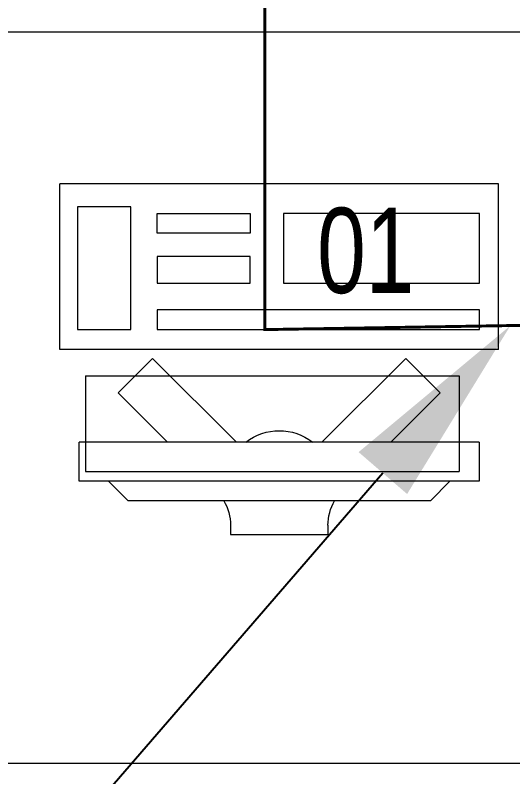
# Model space of a CAD drawing. Header units: metres. Extents: x 75097 to 220695, y -1557923 to -1361206.
# Drawn here: x 144556 to 145066, y -1465630 to -1464849 of the extents above; entities that cross this region are included whole.
import ezdxf
from ezdxf import colors
from ezdxf.entities.mleader import LeaderData, LeaderLine
from ezdxf.math import Vec2, Vec3

# ---------------------------------------------------------------- set-up
doc = ezdxf.new("R2010")
doc.units = ezdxf.units.M
doc.layers.get('0').update_dxf_attribs({"lineweight": 0})
doc.layers.add('A-100 - Copy$0$Medical Equipment and Furniture', color=8, linetype='Continuous', lineweight=0)
doc.layers.add('E-POWR', color=7, linetype='Continuous', lineweight=9, true_color=0x4e7e3e)
doc.styles.add('A-100 - Copy$0$X3G_ENTITY_257CFD', font='swisscl.ttf', dxfattribs={"height": 200})
doc.styles.get("Standard").update_dxf_attribs({"font": 'GOTHIC.TTF'})

# ---------------------------------------------------------------- blocks, each defined once
blk = doc.blocks.new('A-100 - Copy$0$GF21043-P')
for p, q in [((0.8, 0.75), (-0.8, 0.75)), ((-0.8, 0), (0.8, 0))]:
    blk.add_line(p, q)
blk = doc.blocks.new('A-100 - Copy$0$ITCWLS1-P')
for p, q in [((-0.17, 0.45), (-0.17, 0)), ((-0.17, 0.45), (0, 0.45)), ((0, 0.45), (0, 0)), ((-0.26509, 0.43, 0), (-0.30509, 0.43, 0)), ((-0.30509, 0.43, 0), (-0.30509, 0.02, 0)), ((-0.26509, 0.43, 0), (-0.26509, 0.02, 0)), ((-0.14957, 0.43047), (-0.12914, 0.43047)), ((-0.12914, 0.43047), (-0.12914, 0.40893)), ((-0.197, 0.40939), (-0.295, 0.40939)), ((-0.295, 0.02639), (-0.295, 0.40939)), ((-0.197, 0.02639), (-0.197, 0.40939)), ((-0.32509, 0.38, 0), (-0.30509, 0.4, 0)), ((-0.32509, 0.38, 0), (-0.32509, 0.07, 0)), ((-0.35032, 0.275), (-0.35961, 0.275)), ((-0.35961, 0.175), (-0.35961, 0.275)), ((-0.35032, 0.175), (-0.35961, 0.175)), ((-0.32509, 0.07, 0), (-0.30509, 0.05, 0)), ((-0.197, 0.02639), (-0.295, 0.02639)), ((-0.30509, 0.02, 0), (-0.26509, 0.02, 0)), ((-0.17, 0), (0, 0))]:
    blk.add_line(p, q)
at = {"extrusion": (2.48281e-10, 3.18408e-10, -1)}
for p, q in [((-0.26509, 0.33952), (-0.21443, 0.39019)), ((-0.17907, 0.35483), (-0.21443, 0.39019)), ((-0.26509, 0.26881), (-0.17907, 0.35483))]:
    blk.add_line(p, q, dxfattribs=at)
at = {"extrusion": (2.48281e-10, -3.18408e-10, -1)}
for p, q in [((-0.26509, 0.18119), (-0.17907, 0.09517)), ((-0.26509, 0.11048), (-0.21443, 0.05981)), ((-0.17907, 0.09517), (-0.21443, 0.05981))]:
    blk.add_line(p, q, dxfattribs=at)
for points in [[(-0.12914, 0.40893), (-0.12914, 0.09996), (-0.14957, 0.09996), (-0.14957, 0.43047)], [(-0.14957, 0.09997), (-0.14957, 0.09997), (-0.14957, 0.09997), (-0.14957, 0.09997), (-0.14957, 0.09997), (-0.14957, 0.09997), (-0.14957, 0.09997), (-0.14957, 0.09997), (-0.14957, 0.09997)], [(-0.14957, 0.09997), (-0.14957, 0.09997), (-0.14957, 0.09997), (-0.14957, 0.09997), (-0.14957, 0.09997), (-0.14957, 0.09997), (-0.14957, 0.09997), (-0.14957, 0.09997), (-0.14957, 0.09997), (-0.14957, 0.09997), (-0.14957, 0.09997), (-0.14957, 0.09997), (-0.14957, 0.09997), (-0.14957, 0.09997), (-0.14957, 0.09997), (-0.14957, 0.09997), (-0.14957, 0.09997), (-0.14957, 0.09997)], [(-0.14957, 0.09996), (-0.14957, 0.09996), (-0.14957, 0.09996), (-0.14957, 0.09996), (-0.14957, 0.09996), (-0.14957, 0.09996), (-0.14957, 0.09996), (-0.14957, 0.09996), (-0.14957, 0.09996), (-0.14957, 0.09996)], [(-0.14957, 0.09996), (-0.14957, 0.09996), (-0.14957, 0.09996), (-0.14957, 0.09996), (-0.14957, 0.09996), (-0.14957, 0.09996), (-0.14957, 0.09996)], [(-0.14957, 0.09997), (-0.14957, 0.09997), (-0.14957, 0.09997), (-0.14957, 0.09997), (-0.14957, 0.09997), (-0.14957, 0.09997), (-0.14957, 0.09997), (-0.14957, 0.09997), (-0.14957, 0.09997), (-0.14957, 0.09997)], [(-0.14957, 0.09997), (-0.14957, 0.09997), (-0.14957, 0.09997), (-0.14957, 0.09997), (-0.14957, 0.09997), (-0.14957, 0.09997), (-0.14957, 0.09997), (-0.14957, 0.09997), (-0.14957, 0.09997), (-0.14957, 0.09997), (-0.14957, 0.09997), (-0.14957, 0.09997), (-0.14957, 0.09997), (-0.14957, 0.09997), (-0.14957, 0.09997)], [(-0.14957, 0.09997), (-0.14957, 0.09997), (-0.14957, 0.09997), (-0.14957, 0.09997), (-0.14957, 0.09997), (-0.14957, 0.09997), (-0.14957, 0.09997), (-0.14957, 0.09997), (-0.14957, 0.09997), (-0.14957, 0.09997)], [(-0.14957, 0.09997), (-0.14957, 0.09997), (-0.14957, 0.09997), (-0.14957, 0.09997), (-0.14957, 0.09997), (-0.14957, 0.09997), (-0.14957, 0.09997), (-0.14957, 0.09997), (-0.14957, 0.09997), (-0.14957, 0.09997)], [(-0.14957, 0.09996), (-0.14957, 0.09996), (-0.14957, 0.09996), (-0.14957, 0.09996), (-0.14957, 0.09996), (-0.14957, 0.09996), (-0.14957, 0.09996), (-0.14957, 0.09996), (-0.14957, 0.09996), (-0.14957, 0.09996), (-0.14957, 0.09996), (-0.14957, 0.09996), (-0.14957, 0.09996), (-0.14957, 0.09996), (-0.14957, 0.09996), (-0.14957, 0.09996), (-0.14957, 0.09996), (-0.14957, 0.09996), (-0.14957, 0.09997), (-0.14957, 0.09997), (-0.14957, 0.09997), (-0.14957, 0.09997), (-0.14957, 0.09997), (-0.14957, 0.09997), (-0.14957, 0.09997), (-0.14957, 0.09997), (-0.14957, 0.09997), (-0.14957, 0.09997), (-0.14957, 0.09997), (-0.14957, 0.09997), (-0.14957, 0.09997), (-0.14957, 0.09997), (-0.14956, 0.09997), (-0.14956, 0.09997), (-0.14956, 0.09997), (-0.14956, 0.09996), (-0.14956, 0.09996), (-0.14956, 0.09996), (-0.14956, 0.09996), (-0.14956, 0.09996), (-0.14956, 0.09996), (-0.14956, 0.09996), (-0.14956, 0.09996), (-0.14956, 0.09996), (-0.14956, 0.09996), (-0.14956, 0.09996), (-0.14956, 0.09996), (-0.14956, 0.09996), (-0.14957, 0.09996), (-0.14957, 0.09996), (-0.14957, 0.09996), (-0.14957, 0.09996), (-0.14957, 0.09996), (-0.14957, 0.09996)], [(-0.14957, 0.09996), (-0.14957, 0.09996), (-0.14957, 0.09996), (-0.14957, 0.09996), (-0.14957, 0.09996), (-0.14957, 0.09996), (-0.14957, 0.09996), (-0.14957, 0.09996), (-0.14957, 0.09996), (-0.14957, 0.09996), (-0.14957, 0.09997), (-0.14957, 0.09997), (-0.14957, 0.09997), (-0.14957, 0.09996), (-0.14957, 0.09996), (-0.14957, 0.09996), (-0.14957, 0.09996), (-0.14957, 0.09996), (-0.14957, 0.09996), (-0.14957, 0.09997), (-0.14957, 0.09997), (-0.14957, 0.09997), (-0.14957, 0.09997), (-0.14957, 0.09997), (-0.14957, 0.09997), (-0.14957, 0.09997), (-0.14957, 0.09997), (-0.14957, 0.09997), (-0.14957, 0.09997), (-0.14957, 0.09997), (-0.14957, 0.09997), (-0.14957, 0.09997), (-0.14957, 0.09997), (-0.14957, 0.09997), (-0.14957, 0.09997), (-0.14957, 0.09997), (-0.14957, 0.09997), (-0.14957, 0.09997), (-0.14957, 0.09997), (-0.14957, 0.09997), (-0.14957, 0.09997), (-0.14957, 0.09997), (-0.14957, 0.09997), (-0.14957, 0.09997), (-0.14957, 0.09997), (-0.14957, 0.09997), (-0.14957, 0.09997), (-0.14957, 0.09997), (-0.14957, 0.09997), (-0.14957, 0.09997), (-0.14957, 0.09997), (-0.14957, 0.09997), (-0.14957, 0.09997), (-0.14957, 0.09997), (-0.14957, 0.09997), (-0.14957, 0.09997), (-0.14957, 0.09997), (-0.14957, 0.09997), (-0.14957, 0.09997), (-0.14957, 0.09997), (-0.14957, 0.09997), (-0.14957, 0.09997), (-0.14957, 0.09997), (-0.14957, 0.09997), (-0.14957, 0.09997), (-0.14957, 0.09997), (-0.14957, 0.09997), (-0.14957, 0.09997), (-0.14957, 0.09997), (-0.14957, 0.09997), (-0.14957, 0.09997), (-0.14957, 0.09997), (-0.14957, 0.09997), (-0.14957, 0.09997), (-0.14957, 0.09997), (-0.14957, 0.09997), (-0.14957, 0.09997), (-0.14957, 0.09997), (-0.14957, 0.09997), (-0.14957, 0.09997), (-0.14956, 0.09997), (-0.14957, 0.09997), (-0.14957, 0.09997), (-0.14957, 0.09997), (-0.14957, 0.09997), (-0.14956, 0.09997), (-0.14957, 0.09997), (-0.14957, 0.09997), (-0.14957, 0.09997), (-0.14957, 0.09997), (-0.14957, 0.09997), (-0.14957, 0.09997), (-0.14957, 0.09997), (-0.14957, 0.09997), (-0.14957, 0.09997), (-0.14957, 0.09997), (-0.14956, 0.09997), (-0.14957, 0.09996), (-0.14957, 0.09996), (-0.14957, 0.09996), (-0.14956, 0.09996), (-0.14957, 0.09996), (-0.14957, 0.09996), (-0.14957, 0.09996), (-0.14957, 0.09996), (-0.14957, 0.09996), (-0.14957, 0.09996), (-0.14957, 0.09996), (-0.14957, 0.09996), (-0.14957, 0.09996), (-0.14957, 0.09996)], [(-0.14957, 0.09996), (-0.14957, 0.09996), (-0.14957, 0.09996), (-0.14957, 0.09996), (-0.14957, 0.09996), (-0.14957, 0.09996), (-0.14957, 0.09996), (-0.14957, 0.09996)], [(-0.14957, 0.09996), (-0.14957, 0.09996), (-0.14957, 0.09996), (-0.14957, 0.09996), (-0.14957, 0.09996), (-0.14957, 0.09996), (-0.14957, 0.09996), (-0.14957, 0.09996), (-0.14957, 0.09996), (-0.14957, 0.09996), (-0.14957, 0.09996), (-0.14957, 0.09996), (-0.14957, 0.09996), (-0.14957, 0.09996), (-0.14957, 0.09996), (-0.14957, 0.09996), (-0.14957, 0.09996), (-0.14957, 0.09996), (-0.14957, 0.09996), (-0.14957, 0.09996), (-0.14957, 0.09996), (-0.14957, 0.09996), (-0.14957, 0.09996), (-0.14957, 0.09996), (-0.14957, 0.09996), (-0.14957, 0.09996), (-0.14957, 0.09996), (-0.14957, 0.09996), (-0.14957, 0.09996), (-0.14957, 0.09996), (-0.14957, 0.09996), (-0.14957, 0.09996), (-0.14957, 0.09996), (-0.14957, 0.09996), (-0.14957, 0.09996), (-0.14957, 0.09996), (-0.14957, 0.09996), (-0.14957, 0.09996), (-0.14957, 0.09996), (-0.14957, 0.09996), (-0.14957, 0.09996), (-0.14957, 0.09996), (-0.14957, 0.09996), (-0.14957, 0.09996), (-0.14957, 0.09996), (-0.14957, 0.09996), (-0.14957, 0.09996), (-0.14957, 0.09996), (-0.14956, 0.09996), (-0.14956, 0.09996), (-0.14956, 0.09996), (-0.14956, 0.09996), (-0.14957, 0.09996), (-0.14957, 0.09996), (-0.14957, 0.09996), (-0.14957, 0.09996), (-0.14957, 0.09996), (-0.14957, 0.09996), (-0.14956, 0.09996), (-0.14957, 0.09996), (-0.14957, 0.09996), (-0.14957, 0.09996), (-0.14957, 0.09996), (-0.14957, 0.09996), (-0.14957, 0.09996), (-0.14957, 0.09996), (-0.14957, 0.09996), (-0.14957, 0.09996), (-0.14957, 0.09996), (-0.14956, 0.09996), (-0.14956, 0.09996), (-0.14957, 0.09996), (-0.14957, 0.09996), (-0.14957, 0.09996), (-0.14957, 0.09996), (-0.14957, 0.09996), (-0.14957, 0.09996), (-0.14957, 0.09996), (-0.14957, 0.09996), (-0.14957, 0.09996), (-0.14957, 0.09996), (-0.14957, 0.09996), (-0.14957, 0.09996), (-0.14957, 0.09996), (-0.14957, 0.09996), (-0.14957, 0.09996), (-0.14957, 0.09996), (-0.14957, 0.09996), (-0.14957, 0.09996)], [(-0.14957, 0.09996), (-0.14957, 0.09996), (-0.14957, 0.09996), (-0.14957, 0.09996), (-0.14957, 0.09996), (-0.14957, 0.09996), (-0.14957, 0.09996), (-0.14957, 0.09996), (-0.14957, 0.09996), (-0.14957, 0.09996), (-0.14957, 0.09996), (-0.14957, 0.09996)], [(-0.14957, 0.09996), (-0.14957, 0.09996), (-0.14956, 0.09996), (-0.14956, 0.09996), (-0.14956, 0.09996), (-0.14956, 0.09996), (-0.14957, 0.09996)], [(-0.14957, 0.09996), (-0.14957, 0.09996), (-0.14957, 0.09996), (-0.14957, 0.09996), (-0.14957, 0.09996), (-0.14957, 0.09996), (-0.14957, 0.09996), (-0.14957, 0.09996), (-0.14957, 0.09996), (-0.14956, 0.09996), (-0.14956, 0.09996), (-0.14956, 0.09996), (-0.14956, 0.09996), (-0.14956, 0.09996), (-0.14956, 0.09996), (-0.14956, 0.09996), (-0.14957, 0.09996)]]:
    blk.add_lwpolyline(points)
for points in [[(-0.1019, 0.43047), (-0.03039, 0.43047), (-0.03039, 0.22944), (-0.1019, 0.22944)], [(-0.1019, 0.19536), (-0.07466, 0.19536), (-0.07466, 0.09996), (-0.1019, 0.09996)], [(-0.03039, 0.19536), (-0.05082, 0.19536), (-0.05082, 0.09996), (-0.03039, 0.09996)], [(-0.14956, 0.09996), (-0.14956, 0.09996), (-0.14956, 0.09996), (-0.14956, 0.09996), (-0.14956, 0.09996), (-0.14956, 0.09996), (-0.14956, 0.09996), (-0.14956, 0.09996), (-0.14957, 0.09996), (-0.14957, 0.09996), (-0.14957, 0.09996), (-0.14957, 0.09996), (-0.14957, 0.09996), (-0.14957, 0.09996), (-0.14957, 0.09996), (-0.14957, 0.09996), (-0.14957, 0.09996), (-0.14957, 0.09996), (-0.14957, 0.09996), (-0.14957, 0.09996), (-0.14957, 0.09996), (-0.14957, 0.09996), (-0.14957, 0.09996), (-0.14957, 0.09996), (-0.14957, 0.09996), (-0.14957, 0.09996), (-0.14957, 0.09996), (-0.14957, 0.09996), (-0.14957, 0.09996), (-0.14957, 0.09996), (-0.14957, 0.09996), (-0.14957, 0.09996), (-0.14957, 0.09996), (-0.14957, 0.09996), (-0.14957, 0.09996), (-0.14957, 0.09996), (-0.14957, 0.09996), (-0.14957, 0.09996), (-0.14957, 0.09996), (-0.14957, 0.09996), (-0.14957, 0.09996), (-0.14957, 0.09996), (-0.14957, 0.09996), (-0.14957, 0.09996), (-0.14957, 0.09996), (-0.14957, 0.09996), (-0.14957, 0.09996), (-0.14957, 0.09996), (-0.14957, 0.09996), (-0.14957, 0.09996), (-0.14957, 0.09996), (-0.14957, 0.09996), (-0.14957, 0.09996), (-0.14957, 0.09996), (-0.14957, 0.09996), (-0.14957, 0.09996), (-0.14957, 0.09996), (-0.14956, 0.09996), (-0.14956, 0.09996), (-0.14956, 0.09996), (-0.14956, 0.09996), (-0.14956, 0.09996), (-0.14956, 0.09996), (-0.14956, 0.09996), (-0.14956, 0.09996), (-0.14956, 0.09996), (-0.14956, 0.09996), (-0.14956, 0.09996), (-0.14956, 0.09996), (-0.14956, 0.09996), (-0.14956, 0.09996), (-0.14956, 0.09996), (-0.14956, 0.09996), (-0.14956, 0.09996), (-0.14956, 0.09996), (-0.14956, 0.09996), (-0.14956, 0.09996), (-0.14956, 0.09996), (-0.14956, 0.09996), (-0.14956, 0.09996), (-0.14956, 0.09996), (-0.14956, 0.09996), (-0.14956, 0.09996), (-0.14956, 0.09996), (-0.14956, 0.09996), (-0.14956, 0.09996), (-0.14956, 0.09996), (-0.14956, 0.09996), (-0.14956, 0.09996), (-0.14957, 0.09996), (-0.14957, 0.09996), (-0.14957, 0.09996), (-0.14957, 0.09996), (-0.14957, 0.09996), (-0.14957, 0.09996), (-0.14957, 0.09996), (-0.14957, 0.09996), (-0.14957, 0.09996), (-0.14957, 0.09996), (-0.14957, 0.09996), (-0.14957, 0.09996), (-0.14957, 0.09996), (-0.14957, 0.09996), (-0.14957, 0.09996), (-0.14957, 0.09996), (-0.14957, 0.09996), (-0.14957, 0.09996), (-0.14957, 0.09996), (-0.14957, 0.09996), (-0.14957, 0.09996), (-0.14957, 0.09996), (-0.14957, 0.09996), (-0.14957, 0.09996), (-0.14957, 0.09996), (-0.14957, 0.09996), (-0.14957, 0.09996), (-0.14957, 0.09996), (-0.14957, 0.09996), (-0.14957, 0.09996), (-0.14957, 0.09996), (-0.14957, 0.09996), (-0.14957, 0.09996), (-0.14957, 0.09996), (-0.14957, 0.09996), (-0.14957, 0.09996), (-0.14957, 0.09996), (-0.14957, 0.09996), (-0.14957, 0.09996), (-0.14957, 0.09996), (-0.14957, 0.09996), (-0.14957, 0.09996), (-0.14957, 0.09996), (-0.14957, 0.09996), (-0.14957, 0.09996), (-0.14957, 0.09996), (-0.14957, 0.09996), (-0.14957, 0.09996), (-0.14957, 0.09996), (-0.14957, 0.09996), (-0.14957, 0.09996), (-0.14957, 0.09996), (-0.14957, 0.09996), (-0.14957, 0.09996), (-0.14957, 0.09996), (-0.14957, 0.09996), (-0.14957, 0.09996), (-0.14957, 0.09996), (-0.14957, 0.09996), (-0.14957, 0.09996), (-0.14957, 0.09996), (-0.14957, 0.09996), (-0.14957, 0.09996), (-0.14957, 0.09996), (-0.14957, 0.09996), (-0.14956, 0.09996), (-0.14956, 0.09996), (-0.14956, 0.09996), (-0.14956, 0.09996), (-0.14956, 0.09996), (-0.14956, 0.09996), (-0.14956, 0.09996), (-0.14956, 0.09996), (-0.14956, 0.09996), (-0.14956, 0.09996), (-0.14956, 0.09996), (-0.14956, 0.09996), (-0.14956, 0.09996), (-0.14956, 0.09996), (-0.14956, 0.09996), (-0.14956, 0.09996), (-0.14956, 0.09996), (-0.14956, 0.09996), (-0.14956, 0.09996), (-0.14956, 0.09996), (-0.14956, 0.09996), (-0.14956, 0.09996), (-0.14956, 0.09996), (-0.14956, 0.09996), (-0.14956, 0.09996), (-0.14956, 0.09996), (-0.14956, 0.09996), (-0.14956, 0.09996), (-0.14956, 0.09996), (-0.14956, 0.09996), (-0.14956, 0.09996), (-0.14956, 0.09996), (-0.14956, 0.09996), (-0.14956, 0.09996), (-0.14956, 0.09996), (-0.14956, 0.09996), (-0.14956, 0.09996), (-0.14956, 0.09996), (-0.14956, 0.09996), (-0.14956, 0.09996), (-0.14956, 0.09996), (-0.14956, 0.09996), (-0.14956, 0.09996), (-0.14956, 0.09996), (-0.14956, 0.09996), (-0.14956, 0.09996), (-0.14956, 0.09996), (-0.14957, 0.09996), (-0.14957, 0.09996), (-0.14957, 0.09996), (-0.14957, 0.09996), (-0.14957, 0.09996), (-0.14957, 0.09996), (-0.14957, 0.09996), (-0.14957, 0.09996), (-0.14957, 0.09996), (-0.14957, 0.09996), (-0.14957, 0.09996), (-0.14957, 0.09996), (-0.14957, 0.09996), (-0.14957, 0.09996), (-0.14957, 0.09996), (-0.14957, 0.09996), (-0.14957, 0.09996), (-0.14957, 0.09996), (-0.14957, 0.09996), (-0.14957, 0.09996), (-0.14957, 0.09996), (-0.14957, 0.09996), (-0.14957, 0.09996), (-0.14957, 0.09996), (-0.14957, 0.09996), (-0.14957, 0.09996), (-0.14957, 0.09996), (-0.14957, 0.09996), (-0.14957, 0.09996), (-0.14957, 0.09996), (-0.14957, 0.09996), (-0.14957, 0.09996), (-0.14957, 0.09996), (-0.14957, 0.09996), (-0.14956, 0.09996), (-0.14956, 0.09996), (-0.14956, 0.09996), (-0.14956, 0.09996), (-0.14956, 0.09996), (-0.14956, 0.09996), (-0.14956, 0.09996), (-0.14956, 0.09996), (-0.14956, 0.09996), (-0.14956, 0.09996), (-0.14956, 0.09996), (-0.14956, 0.09996), (-0.14956, 0.09996), (-0.14956, 0.09996), (-0.14956, 0.09996), (-0.14956, 0.09996), (-0.14956, 0.09996), (-0.14956, 0.09996), (-0.14956, 0.09996), (-0.14956, 0.09996), (-0.14956, 0.09996), (-0.14956, 0.09996), (-0.14956, 0.09996), (-0.14956, 0.09996), (-0.14956, 0.09996), (-0.14956, 0.09996), (-0.14956, 0.09996), (-0.14956, 0.09996), (-0.14956, 0.09996), (-0.14956, 0.09996), (-0.14956, 0.09996), (-0.14956, 0.09996), (-0.14956, 0.09996), (-0.14956, 0.09996), (-0.14956, 0.09996), (-0.14956, 0.09996), (-0.14956, 0.09996), (-0.14956, 0.09996), (-0.14956, 0.09996), (-0.14956, 0.09996), (-0.14956, 0.09996), (-0.14956, 0.09996)], [(-0.14957, 0.09996), (-0.14957, 0.09996), (-0.14957, 0.09996), (-0.14957, 0.09996), (-0.14957, 0.09996), (-0.14957, 0.09996), (-0.14957, 0.09996), (-0.14957, 0.09996), (-0.14957, 0.09996), (-0.14957, 0.09996), (-0.14957, 0.09996), (-0.14957, 0.09996), (-0.14957, 0.09996), (-0.14957, 0.09996), (-0.14957, 0.09996), (-0.14957, 0.09996), (-0.14957, 0.09996), (-0.14957, 0.09996), (-0.14957, 0.09996), (-0.14957, 0.09996), (-0.14957, 0.09996), (-0.14957, 0.09996), (-0.14957, 0.09996), (-0.14957, 0.09996), (-0.14957, 0.09996), (-0.14957, 0.09996), (-0.14957, 0.09996), (-0.14957, 0.09996), (-0.14957, 0.09996), (-0.14957, 0.09996), (-0.14957, 0.09996), (-0.14957, 0.09996), (-0.14957, 0.09996), (-0.14957, 0.09996), (-0.14957, 0.09996), (-0.14957, 0.09996), (-0.14957, 0.09996), (-0.14957, 0.09996), (-0.14957, 0.09996), (-0.14957, 0.09996), (-0.14957, 0.09996), (-0.14957, 0.09996), (-0.14957, 0.09996), (-0.14957, 0.09996), (-0.14957, 0.09996), (-0.14957, 0.09996), (-0.14957, 0.09996), (-0.14957, 0.09996), (-0.14957, 0.09996), (-0.14957, 0.09996), (-0.14957, 0.09996), (-0.14957, 0.09996), (-0.14957, 0.09996), (-0.14957, 0.09996), (-0.14957, 0.09996), (-0.14957, 0.09996), (-0.14957, 0.09996), (-0.14957, 0.09996), (-0.14957, 0.09996), (-0.14957, 0.09996), (-0.14957, 0.09996), (-0.14957, 0.09996), (-0.14957, 0.09996), (-0.14957, 0.09996), (-0.14957, 0.09996), (-0.14957, 0.09996), (-0.14957, 0.09996), (-0.14957, 0.09996), (-0.14957, 0.09996), (-0.14957, 0.09996), (-0.14957, 0.09996), (-0.14957, 0.09996), (-0.14957, 0.09996), (-0.14957, 0.09996), (-0.14957, 0.09996), (-0.14957, 0.09996), (-0.14957, 0.09996), (-0.14957, 0.09996), (-0.14957, 0.09996), (-0.14957, 0.09996), (-0.14957, 0.09996), (-0.14957, 0.09996), (-0.14957, 0.09996), (-0.14957, 0.09996), (-0.14957, 0.09996), (-0.14957, 0.09996), (-0.14957, 0.09996), (-0.14957, 0.09996), (-0.14957, 0.09996), (-0.14957, 0.09996), (-0.14957, 0.09996), (-0.14957, 0.09996), (-0.14957, 0.09996), (-0.14957, 0.09996), (-0.14957, 0.09996), (-0.14957, 0.09996), (-0.14957, 0.09996), (-0.14957, 0.09996), (-0.14957, 0.09996), (-0.14957, 0.09996), (-0.14957, 0.09996), (-0.14957, 0.09996), (-0.14957, 0.09996), (-0.14957, 0.09996), (-0.14957, 0.09996), (-0.14957, 0.09996), (-0.14957, 0.09996), (-0.14957, 0.09996), (-0.14957, 0.09996), (-0.14957, 0.09996), (-0.14957, 0.09996), (-0.14957, 0.09996), (-0.14957, 0.09996), (-0.14957, 0.09996), (-0.14957, 0.09996), (-0.14957, 0.09996), (-0.14957, 0.09996), (-0.14957, 0.09996), (-0.14957, 0.09996), (-0.14957, 0.09996), (-0.14957, 0.09996), (-0.14957, 0.09996), (-0.14957, 0.09996), (-0.14957, 0.09996), (-0.14957, 0.09996), (-0.14957, 0.09996), (-0.14957, 0.09996), (-0.14957, 0.09996), (-0.14957, 0.09996), (-0.14957, 0.09996), (-0.14957, 0.09996), (-0.14957, 0.09996), (-0.14957, 0.09996), (-0.14957, 0.09996), (-0.14957, 0.09996), (-0.14957, 0.09996), (-0.14957, 0.09996), (-0.14957, 0.09996), (-0.14957, 0.09996), (-0.14957, 0.09996), (-0.14957, 0.09996), (-0.14957, 0.09996), (-0.14957, 0.09996), (-0.14957, 0.09996), (-0.14957, 0.09996), (-0.14957, 0.09996), (-0.14957, 0.09996), (-0.14957, 0.09996), (-0.14957, 0.09996), (-0.14957, 0.09996), (-0.14957, 0.09996), (-0.14957, 0.09996), (-0.14957, 0.09996), (-0.14957, 0.09996), (-0.14957, 0.09996), (-0.14957, 0.09996), (-0.14957, 0.09996), (-0.14957, 0.09996), (-0.14957, 0.09996), (-0.14957, 0.09996), (-0.14957, 0.09996), (-0.14957, 0.09996), (-0.14957, 0.09996), (-0.14957, 0.09996), (-0.14957, 0.09996), (-0.14957, 0.09996), (-0.14957, 0.09996), (-0.14957, 0.09996), (-0.14957, 0.09996), (-0.14957, 0.09996), (-0.14957, 0.09996), (-0.14957, 0.09996), (-0.14957, 0.09996), (-0.14957, 0.09996), (-0.14957, 0.09996), (-0.14957, 0.09996), (-0.14957, 0.09996), (-0.14957, 0.09996), (-0.14957, 0.09996), (-0.14957, 0.09996), (-0.14957, 0.09996), (-0.14957, 0.09996), (-0.14957, 0.09996), (-0.14957, 0.09996), (-0.14957, 0.09996), (-0.14957, 0.09996), (-0.14957, 0.09996), (-0.14957, 0.09996), (-0.14957, 0.09996), (-0.14957, 0.09996), (-0.14957, 0.09996), (-0.14957, 0.09996), (-0.14957, 0.09996), (-0.14957, 0.09996), (-0.14957, 0.09996), (-0.14957, 0.09996), (-0.14957, 0.09996), (-0.14957, 0.09996), (-0.14957, 0.09996), (-0.14957, 0.09996), (-0.14957, 0.09996), (-0.14957, 0.09996), (-0.14957, 0.09996), (-0.14957, 0.09996), (-0.14957, 0.09996), (-0.14957, 0.09996), (-0.14957, 0.09996), (-0.14957, 0.09996), (-0.14957, 0.09996), (-0.14957, 0.09996), (-0.14957, 0.09996), (-0.14957, 0.09996), (-0.14957, 0.09996), (-0.14957, 0.09996)], [(-0.14957, 0.09996), (-0.14957, 0.09996), (-0.14957, 0.09996), (-0.14957, 0.09996), (-0.14957, 0.09996), (-0.14957, 0.09996), (-0.14957, 0.09996), (-0.14957, 0.09996), (-0.14957, 0.09996), (-0.14957, 0.09996), (-0.14957, 0.09996), (-0.14957, 0.09996), (-0.14957, 0.09996), (-0.14957, 0.09996), (-0.14957, 0.09996), (-0.14957, 0.09996), (-0.14957, 0.09996), (-0.14957, 0.09996), (-0.14957, 0.09996), (-0.14957, 0.09996), (-0.14957, 0.09996), (-0.14957, 0.09996), (-0.14957, 0.09996), (-0.14957, 0.09996), (-0.14957, 0.09996), (-0.14957, 0.09996), (-0.14957, 0.09996), (-0.14957, 0.09996), (-0.14957, 0.09996), (-0.14957, 0.09996), (-0.14957, 0.09996), (-0.14957, 0.09996), (-0.14957, 0.09996), (-0.14957, 0.09996), (-0.14957, 0.09996), (-0.14957, 0.09996), (-0.14957, 0.09996), (-0.14957, 0.09996), (-0.14957, 0.09996), (-0.14957, 0.09996), (-0.14957, 0.09996), (-0.14957, 0.09996), (-0.14957, 0.09996), (-0.14957, 0.09996), (-0.14957, 0.09996), (-0.14957, 0.09996), (-0.14957, 0.09996), (-0.14957, 0.09996), (-0.14957, 0.09996), (-0.14957, 0.09996), (-0.14957, 0.09996), (-0.14957, 0.09996), (-0.14957, 0.09996), (-0.14957, 0.09996), (-0.14957, 0.09996), (-0.14957, 0.09996), (-0.14957, 0.09996), (-0.14957, 0.09996), (-0.14957, 0.09996), (-0.14957, 0.09996), (-0.14957, 0.09996), (-0.14957, 0.09996), (-0.14957, 0.09996), (-0.14957, 0.09996), (-0.14957, 0.09996), (-0.14957, 0.09996), (-0.14957, 0.09996), (-0.14957, 0.09996), (-0.14957, 0.09996), (-0.14957, 0.09996), (-0.14957, 0.09996), (-0.14957, 0.09996), (-0.14957, 0.09996), (-0.14957, 0.09996), (-0.14957, 0.09996), (-0.14957, 0.09996), (-0.14957, 0.09996), (-0.14957, 0.09996), (-0.14957, 0.09996), (-0.14957, 0.09996), (-0.14957, 0.09996), (-0.14957, 0.09996), (-0.14957, 0.09996), (-0.14957, 0.09996), (-0.14957, 0.09996), (-0.14957, 0.09996), (-0.14957, 0.09996), (-0.14957, 0.09996), (-0.14957, 0.09996), (-0.14957, 0.09996), (-0.14957, 0.09996), (-0.14957, 0.09996), (-0.14957, 0.09996), (-0.14957, 0.09996), (-0.14957, 0.09996), (-0.14957, 0.09996), (-0.14957, 0.09996), (-0.14957, 0.09996), (-0.14957, 0.09996), (-0.14957, 0.09996), (-0.14957, 0.09996), (-0.14957, 0.09996), (-0.14957, 0.09996), (-0.14957, 0.09996), (-0.14957, 0.09996), (-0.14957, 0.09996), (-0.14957, 0.09996), (-0.14957, 0.09996), (-0.14957, 0.09996), (-0.14957, 0.09996), (-0.14957, 0.09996), (-0.14957, 0.09996), (-0.14957, 0.09996), (-0.14957, 0.09996), (-0.14957, 0.09996), (-0.14957, 0.09996), (-0.14957, 0.09996), (-0.14957, 0.09996), (-0.14957, 0.09996), (-0.14957, 0.09996), (-0.14957, 0.09996), (-0.14957, 0.09996), (-0.14957, 0.09996), (-0.14957, 0.09996), (-0.14957, 0.09996), (-0.14957, 0.09996), (-0.14957, 0.09996), (-0.14957, 0.09996), (-0.14957, 0.09996), (-0.14957, 0.09996), (-0.14957, 0.09996), (-0.14957, 0.09996), (-0.14957, 0.09996), (-0.14957, 0.09996), (-0.14957, 0.09996), (-0.14957, 0.09996), (-0.14957, 0.09996), (-0.14957, 0.09996), (-0.14957, 0.09996), (-0.14957, 0.09996), (-0.14957, 0.09996), (-0.14957, 0.09996), (-0.14957, 0.09996), (-0.14957, 0.09996), (-0.14957, 0.09996), (-0.14957, 0.09996), (-0.14957, 0.09996), (-0.14957, 0.09996), (-0.14957, 0.09996), (-0.14957, 0.09996), (-0.14957, 0.09996), (-0.14957, 0.09996), (-0.14957, 0.09996), (-0.14957, 0.09996), (-0.14957, 0.09996), (-0.14957, 0.09996), (-0.14957, 0.09996), (-0.14957, 0.09996), (-0.14957, 0.09996), (-0.14957, 0.09996), (-0.14957, 0.09996), (-0.14957, 0.09996), (-0.14957, 0.09996), (-0.14957, 0.09996), (-0.14957, 0.09996), (-0.14957, 0.09996), (-0.14957, 0.09996), (-0.14957, 0.09996), (-0.14957, 0.09996), (-0.14957, 0.09996), (-0.14957, 0.09996), (-0.14957, 0.09996), (-0.14957, 0.09996), (-0.14957, 0.09996), (-0.14957, 0.09996), (-0.14957, 0.09996), (-0.14957, 0.09996), (-0.14957, 0.09996), (-0.14957, 0.09996), (-0.14957, 0.09996), (-0.14957, 0.09996), (-0.14957, 0.09996), (-0.14957, 0.09996), (-0.14957, 0.09996), (-0.14957, 0.09996), (-0.14957, 0.09996), (-0.14957, 0.09996), (-0.14957, 0.09996), (-0.14957, 0.09996), (-0.14957, 0.09996), (-0.14957, 0.09996), (-0.14957, 0.09996), (-0.14957, 0.09996), (-0.14957, 0.09996), (-0.14957, 0.09996), (-0.14957, 0.09996), (-0.14957, 0.09996), (-0.14957, 0.09996), (-0.14957, 0.09996), (-0.14957, 0.09996), (-0.14957, 0.09996), (-0.14957, 0.09996), (-0.14957, 0.09996), (-0.14957, 0.09996), (-0.14957, 0.09996), (-0.14957, 0.09996), (-0.14957, 0.09996), (-0.14957, 0.09996), (-0.14957, 0.09996), (-0.14957, 0.09996), (-0.14957, 0.09996), (-0.14957, 0.09996), (-0.14957, 0.09996), (-0.14957, 0.09996), (-0.14957, 0.09996), (-0.14957, 0.09996), (-0.14957, 0.09996), (-0.14957, 0.09996), (-0.14957, 0.09996)], [(-0.14957, 0.0727), (-0.02358, 0.0727), (-0.02358, 0.01818), (-0.14957, 0.01818)]]:
    blk.add_lwpolyline(points, close=True)
for centre, radius, start, end in [((-0.35032, 0.325), 0.05, 270, 300.30934), ((-0.3089, 0.225), 0.05564, 321.94311, 38.05689), ((-0.35032, 0.125), 0.05, 59.69066, 90)]:
    blk.add_arc(centre, radius, start, end)
blk = doc.blocks.new('A-100 - Copy')
at = {"layer": 'A-100 - Copy$0$Medical Equipment and Furniture', "extrusion": (-8.17187e-07, -1.19914e-18, 1), "xscale": 1000.000000000008, "yscale": 1000.000000000008, "zscale": 1000.000000000008, "rotation": 180}
blk.add_blockref('A-100 - Copy$0$GF21043-P', (144878.14, -1464866.35, -0.12), dxfattribs=at)
at = {"layer": 'A-100 - Copy$0$Medical Equipment and Furniture', "xscale": -1000, "yscale": 1000, "zscale": 1000, "rotation": 270}
blk.add_blockref('A-100 - Copy$0$ITCWLS1-P', (144601.28, -1465021.9, 0), dxfattribs=at)
at = {"layer": 'A-100 - Copy$0$Medical Equipment and Furniture', "insert": (144915.03, -1465046.5, 0), "char_height": 87.473, "attachment_point": 2, "style": 'A-100 - Copy$0$X3G_ENTITY_257CFD'}
blk.add_mtext('01', dxfattribs=at)

msp = doc.modelspace()

# ---------------------------------------------------------------- linework, layer by layer
at = {"layer": 'E-POWR', "const_width": 3}
msp.add_lwpolyline([(142301.38, -1469219.81), (142301.38, -1470737.86), (137439.65, -1470737.86), (137439.65, -1464237.41), (139297.35, -1464237.3), (143982.32, -1464236.25), (144811.5, -1464236.25), (144811.5, -1465171.47), (145123.47, -1465166.35)], dxfattribs=at)

# ---------------------------------------------------------------- leaders
at = {"layer": 'E-POWR'}
ml = msp.add_multileader_mtext('Standard', dxfattribs=at)
ml.set_content('#B4\\PTO PP-04', color=256)
ml.set_leader_properties()
ml.build(insert=Vec2(0, 0))
ml.multileader.update_dxf_attribs({"text_right_attachment_type": 6, "dogleg_length": 200, "arrow_head_size": 200})
ctx = ml.context
ctx.base_point, ctx.char_height, ctx.arrow_head_size, ctx.landing_gap_size, ctx.plane_origin = Vec3(143013.25, -1466200.95), 150, 200, 0.09, Vec3(142881.18, -1466009.59)
ctx.right_attachment, ctx.text_align_type = 6, 2
notes = []
notes.append((ctx, [(1, (1, 1, 0), (144080.69, -1466304.06), (-1, 0), 200, [(0, [(145063.34, -1465167.34)], 0, [])])]))
ctx.mtext.insert, ctx.mtext.alignment, ctx.mtext.flow_direction = Vec3(143880.6, -1466124.06), 3, 5
for ctx, leaders in notes:
    for number, flags, end, landing, length, lines in leaders:
        leader = LeaderData()
        leader.index, (leader.has_last_leader_line, leader.has_dogleg_vector, leader.attachment_direction) = number, flags
        leader.last_leader_point, leader.dogleg_vector, leader.dogleg_length = Vec3(end), Vec3(landing), length
        for number, points, colour, breaks in lines:
            line = LeaderLine()
            line.index, line.vertices, line.color, line.breaks = number, Vec3.list(points), colors.encode_raw_color(colour), breaks
            leader.lines.append(line)
        ctx.leaders.append(leader)

# ---------------------------------------------------------------- next in the draw order: block references
msp.add_blockref('A-100 - Copy', (0, 0))

doc.saveas('drawing.dxf')
